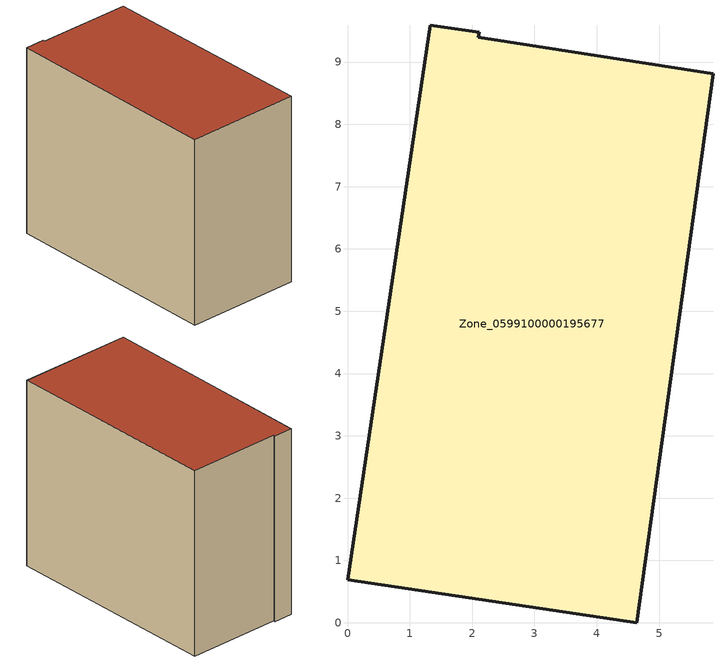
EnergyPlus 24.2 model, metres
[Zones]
Zone_0599100000195677
 floor ground (C_G): 2.1,9.4 5.87,8.81 4.64,0 0,0.69 1.33,9.59 2.12,9.47 z0
 wall outside (C_F): 1.33,9.59 0,0.69 4.64,0 5.87,8.81 2.1,9.4 2.12,9.47 1.33,9.59 z0:7.7
 roof outside (C_R): 2.12,9.47 1.33,9.59 0,0.69 4.64,0 5.87,8.81 2.1,9.4 z7.7
[BUILDING]
Pand.0599100000195677: North Axis=0; Terrain=City; Loads Convergence Tolerance Value=0.04; Temperature Convergence Tolerance Value=0.4; Solar Distribution=FullExterior; Maximum Number of Warmup Days=25; Minimum Number of Warmup Days=1
[Site:Location]
Rotterdam.The.Hague.AP_ZH_NLD Design_Conditions: Latitude=51.96; Longitude=4.45; Time Zone=1; Elevation=-4.5
[SITE:GROUNDTEMPERATURE:BUILDINGSURFACE]
18, 18, 18, 18, 18, 18, 18, 18, 18, 18, 18, 18
[MATERIAL] Thermal Absorptance=0.9; Solar Absorptance=0.7; Visible Absorptance=0.7
Name | Roughness | Thickness | Conductivity | Density | Specific Heat
G.TC.1946-1964 | MediumSmooth | 0.15 | 1 | 540 | 1210
F.TC.1946-1964 | Rough | 0.3 | 0.857143 | 1920 | 840
R.TC.1946-1964 | MediumRough | 0.2 | 0.235294 | 1500 | 1000
[CONSTRUCTION]
C_G: G.TC.1946-1964
C_F: F.TC.1946-1964
C_R: R.TC.1946-1964
[ZONE]
Zone_0599100000195677: Type=1; Multiplier=1; Ceiling Height=Autocalculate; Volume=Autocalculate; Floor Area=autocalculate; Part of Total Floor Area=Yes
[ZONEINFILTRATION:DESIGNFLOWRATE]
Infil_Zone_0599100000195677: Zone or ZoneList or Space or SpaceList=Zone_0599100000195677; Schedule=AlwaysOn; Design Flow Rate Calculation Method=Flow/Area; Flow Rate per Floor Area=0.003; Constant Term Coefficient=1; Temperature Term Coefficient=0; Velocity Term Coefficient=0; Velocity Squared Term Coefficient=0
[HVACTEMPLATE:ZONE:IDEALLOADSAIRSYSTEM]
Zone_0599100000195677: Maximum Heating Supply Air Temperature=50; Minimum Cooling Supply Air Temperature=13; Maximum Heating Supply Air Humidity Ratio=0.0156; Minimum Cooling Supply Air Humidity Ratio=0.0077; Heating Limit=NoLimit; Cooling Limit=NoLimit; Dehumidification Control Type=ConstantSensibleHeatRatio; Cooling Sensible Heat Ratio=0.7; Dehumidification Setpoint=60; Humidification Control Type=None; Humidification Setpoint=30; Outdoor Air Method=None; Outdoor Air Flow Rate per Person=0.00944; Outdoor Air Flow Rate per Zone Floor Area=0; Outdoor Air Flow Rate per Zone=0; Demand Controlled Ventilation Type=None; Outdoor Air Economizer Type=NoEconomizer; Heat Recovery Type=None; Sensible Heat Recovery Effectiveness=0.7; Latent Heat Recovery Effectiveness=0.65
[ZONECONTROL:THERMOSTAT]
ThermostatControl_Zone_0599100000195677: Zone or ZoneList=Zone_0599100000195677; Control Type Schedule=DualSetpointControlType; Control 1=Thermostat_Zone_0599100000195677; Temperature Difference Between Cutout And Setpoint=0
[THERMOSTATSETPOINT:DUALSETPOINT]
Thermostat_Zone_0599100000195677: Heating Setpoint Temperature Schedule=HeatingSetpoint_Zone_0599100000195677; Cooling Setpoint Temperature Schedule=CoolingSetpoint_Zone_0599100000195677
[SCHEDULE:COMPACT]
HeatingSetpoint_Zone_0599100000195677: Through: 12/31, For: AllDays, Until: 24:00, 21
CoolingSetpoint_Zone_0599100000195677: Through: 12/31, For: AllDays, Until: 24:00, 24
DualSetpointControlType: Through: 12/31, For: AllDays, Until: 24:00, 4
AlwaysOn: Through: 12/31, For: AllDays, Until: 24:00, 1
